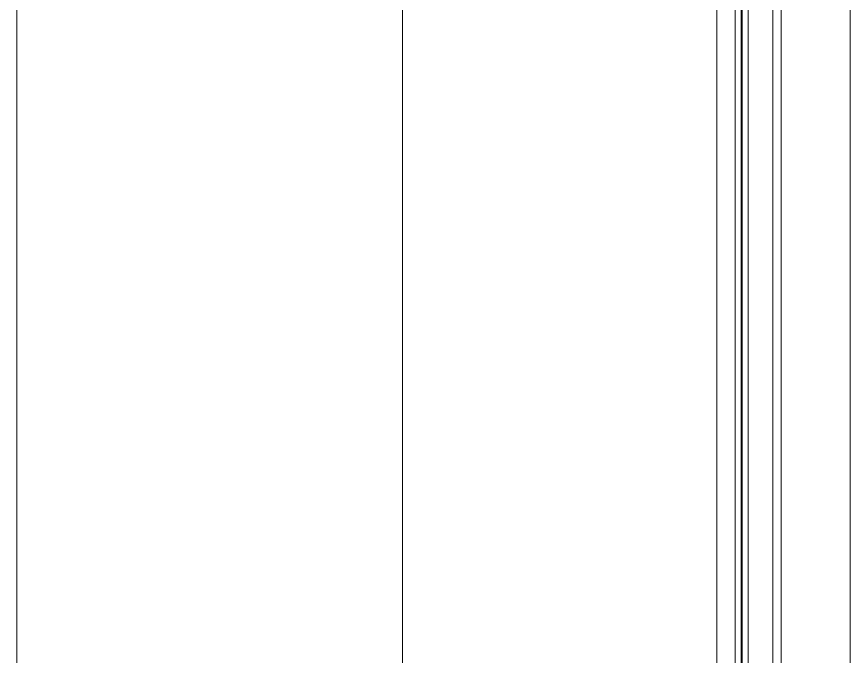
# Model space of a CAD drawing. Extents: x -1701 to 23780, y -363 to 7742.
# Drawn here: x 7073.5 to 7114, y 1512.72 to 1543.81 of the extents above; entities that cross this region are included whole.
import ezdxf

# ---------------------------------------------------------------- set-up
doc = ezdxf.new("R2010")
doc.units = 0
doc.header["$LTSCALE"] = 25
doc.header["$MEASUREMENT"] = 0
doc.layers.get('0').update_dxf_attribs({"color": 9, "lineweight": 9})
for name, color, linetype, lineweight in [('Audi$0$06D', 8, 'Continuous', 9), ('Audi$0$10', 8, 'Continuous', 9), ('Audi$0$cam s', 8, 'Continuous', 9)]:
    doc.layers.add(name, color=color, linetype=linetype, lineweight=lineweight)

# ---------------------------------------------------------------- blocks, each defined once
blk = doc.blocks.new('Audi$0$fsdfsfsfsfd')
at = {"layer": 'Audi$0$06D'}
for p, q in [((52607.25, -74585.327), (52607.25, -74485.445)), ((52613.74, -74585.314), (52613.74, -74488.072))]:
    blk.add_line(p, q, dxfattribs=at)
at = {"layer": 'Audi$0$06D', "elevation": 0}
blk.add_lwpolyline([(52628.999, -74473.859), (52628.999, -74596.731)], dxfattribs=at)
at = {"layer": 'Audi$0$cam s', "lineweight": 20}
for p, q in [((52610.612, -74486.423), (52610.612, -74584.204)), ((52611.012, -74486.423), (52611.012, -74584.204)), ((52612.212, -74486.423), (52612.212, -74583.514)), ((52612.512, -74486.423), (52612.512, -74583.514)), ((52612.55, -74486.423), (52612.55, -74583.514)), ((52612.85, -74486.423), (52612.85, -74583.514))]:
    blk.add_line(p, q, dxfattribs=at)
blk = doc.blocks.new('Audi')
at = {"layer": 'Audi$0$10'}
blk.add_line((7073.5, 861.676), (7073.5, 2859), dxfattribs=at)
at = {"xscale": -1}
blk.add_blockref('Audi$0$fsdfsfsfsfd', (59721.25, 76047.795), dxfattribs=at)

msp = doc.modelspace()

# ---------------------------------------------------------------- block references
at = {"color": 6}
msp.add_blockref('Audi', (0, 0), dxfattribs=at)

doc.saveas('drawing.dxf')
